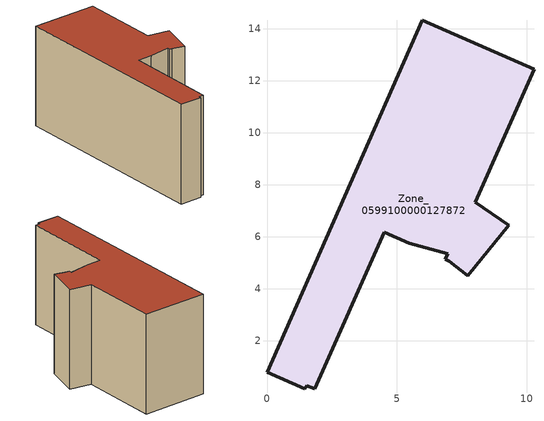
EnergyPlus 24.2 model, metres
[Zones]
Zone_0599100000127872
 floor ground (C_G): 7.02,5.06 6.85,5.13 6.95,5.34 5.47,5.74 4.52,6.16 1.84,0.14 1.52,0.25 1.46,0.14 0,0.79 5.98,14.34 10.28,12.44 8.01,7.32 9.31,6.44 7.73,4.49 z0
 wall outside (C_F): 9.31,6.44 8.01,7.32 10.28,12.44 5.98,14.34 0,0.79 1.46,0.14 1.52,0.25 1.84,0.14 4.52,6.16 5.47,5.74 6.95,5.34 6.85,5.13 7.02,5.06 7.73,4.49 9.31,6.44 z0:7.09
 roof outside (C_R): 0,0.79 1.46,0.14 1.52,0.25 1.84,0.14 4.52,6.16 5.47,5.74 6.95,5.34 6.85,5.13 7.02,5.06 7.73,4.49 9.31,6.44 8.01,7.32 10.28,12.44 5.98,14.34 z7.09
[BUILDING]
Pand.0599100000127872: North Axis=0; Terrain=City; Loads Convergence Tolerance Value=0.04; Temperature Convergence Tolerance Value=0.4; Solar Distribution=FullExterior; Maximum Number of Warmup Days=25; Minimum Number of Warmup Days=1
[Site:Location]
Rotterdam.The.Hague.AP_ZH_NLD Design_Conditions: Latitude=51.96; Longitude=4.45; Time Zone=1; Elevation=-4.5
[SITE:GROUNDTEMPERATURE:BUILDINGSURFACE]
18, 18, 18, 18, 18, 18, 18, 18, 18, 18, 18, 18
[MATERIAL] Thermal Absorptance=0.9; Solar Absorptance=0.7; Visible Absorptance=0.7
Name | Roughness | Thickness | Conductivity | Density | Specific Heat
G.TC.1946 | MediumSmooth | 0.15 | 1 | 540 | 1210
F.TC.1946 | Rough | 0.3 | 0.857143 | 1920 | 840
R.TC.1946 | MediumRough | 0.2 | 0.909091 | 1500 | 1000
[CONSTRUCTION]
C_G: G.TC.1946
C_F: F.TC.1946
C_R: R.TC.1946
[ZONE]
Zone_0599100000127872: Type=1; Multiplier=1; Ceiling Height=Autocalculate; Volume=Autocalculate; Floor Area=autocalculate; Part of Total Floor Area=Yes
[ZONEINFILTRATION:DESIGNFLOWRATE]
Infil_Zone_0599100000127872: Zone or ZoneList or Space or SpaceList=Zone_0599100000127872; Schedule=AlwaysOn; Design Flow Rate Calculation Method=Flow/Area; Flow Rate per Floor Area=0.003; Constant Term Coefficient=1; Temperature Term Coefficient=0; Velocity Term Coefficient=0; Velocity Squared Term Coefficient=0
[HVACTEMPLATE:ZONE:IDEALLOADSAIRSYSTEM]
Zone_0599100000127872: Maximum Heating Supply Air Temperature=50; Minimum Cooling Supply Air Temperature=13; Maximum Heating Supply Air Humidity Ratio=0.0156; Minimum Cooling Supply Air Humidity Ratio=0.0077; Heating Limit=NoLimit; Cooling Limit=NoLimit; Dehumidification Control Type=ConstantSensibleHeatRatio; Cooling Sensible Heat Ratio=0.7; Dehumidification Setpoint=60; Humidification Control Type=None; Humidification Setpoint=30; Outdoor Air Method=None; Outdoor Air Flow Rate per Person=0.00944; Outdoor Air Flow Rate per Zone Floor Area=0; Outdoor Air Flow Rate per Zone=0; Demand Controlled Ventilation Type=None; Outdoor Air Economizer Type=NoEconomizer; Heat Recovery Type=None; Sensible Heat Recovery Effectiveness=0.7; Latent Heat Recovery Effectiveness=0.65
[ZONECONTROL:THERMOSTAT]
ThermostatControl_Zone_0599100000127872: Zone or ZoneList=Zone_0599100000127872; Control Type Schedule=DualSetpointControlType; Control 1=Thermostat_Zone_0599100000127872; Temperature Difference Between Cutout And Setpoint=0
[THERMOSTATSETPOINT:DUALSETPOINT]
Thermostat_Zone_0599100000127872: Heating Setpoint Temperature Schedule=HeatingSetpoint_Zone_0599100000127872; Cooling Setpoint Temperature Schedule=CoolingSetpoint_Zone_0599100000127872
[SCHEDULE:COMPACT]
HeatingSetpoint_Zone_0599100000127872: Through: 12/31, For: AllDays, Until: 24:00, 21
CoolingSetpoint_Zone_0599100000127872: Through: 12/31, For: AllDays, Until: 24:00, 24
DualSetpointControlType: Through: 12/31, For: AllDays, Until: 24:00, 4
AlwaysOn: Through: 12/31, For: AllDays, Until: 24:00, 1
